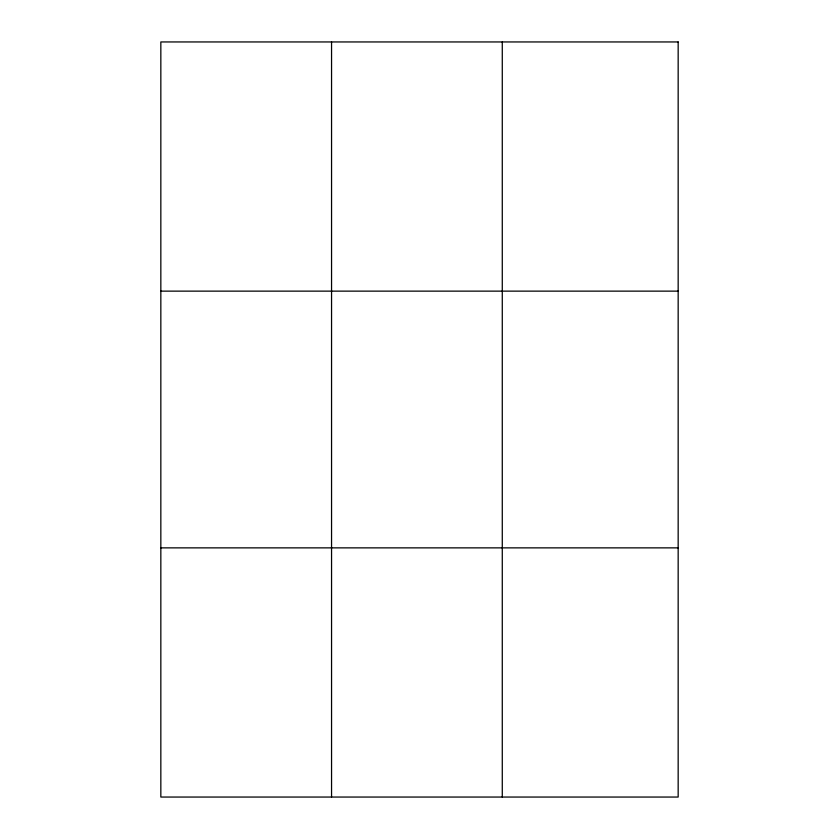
<?xml version="1.0" encoding="UTF-8"?>
<svg xmlns="http://www.w3.org/2000/svg" width="839" height="839" viewBox="0 0 839 839"><rect width="100%" height="100%" fill="white"/><g stroke="black" fill="none" stroke-linecap="round" stroke-linejoin="round"><path stroke-width="1.26" d="M331.552 41.95L331.552 797.05M502.278 41.95L502.278 797.05M160.836 291.133L678.164 291.133M160.836 547.867L678.164 547.867M678.164 41.95L678.164 797.05L160.836 797.05L160.836 41.95L678.164 41.95"/></g></svg>
